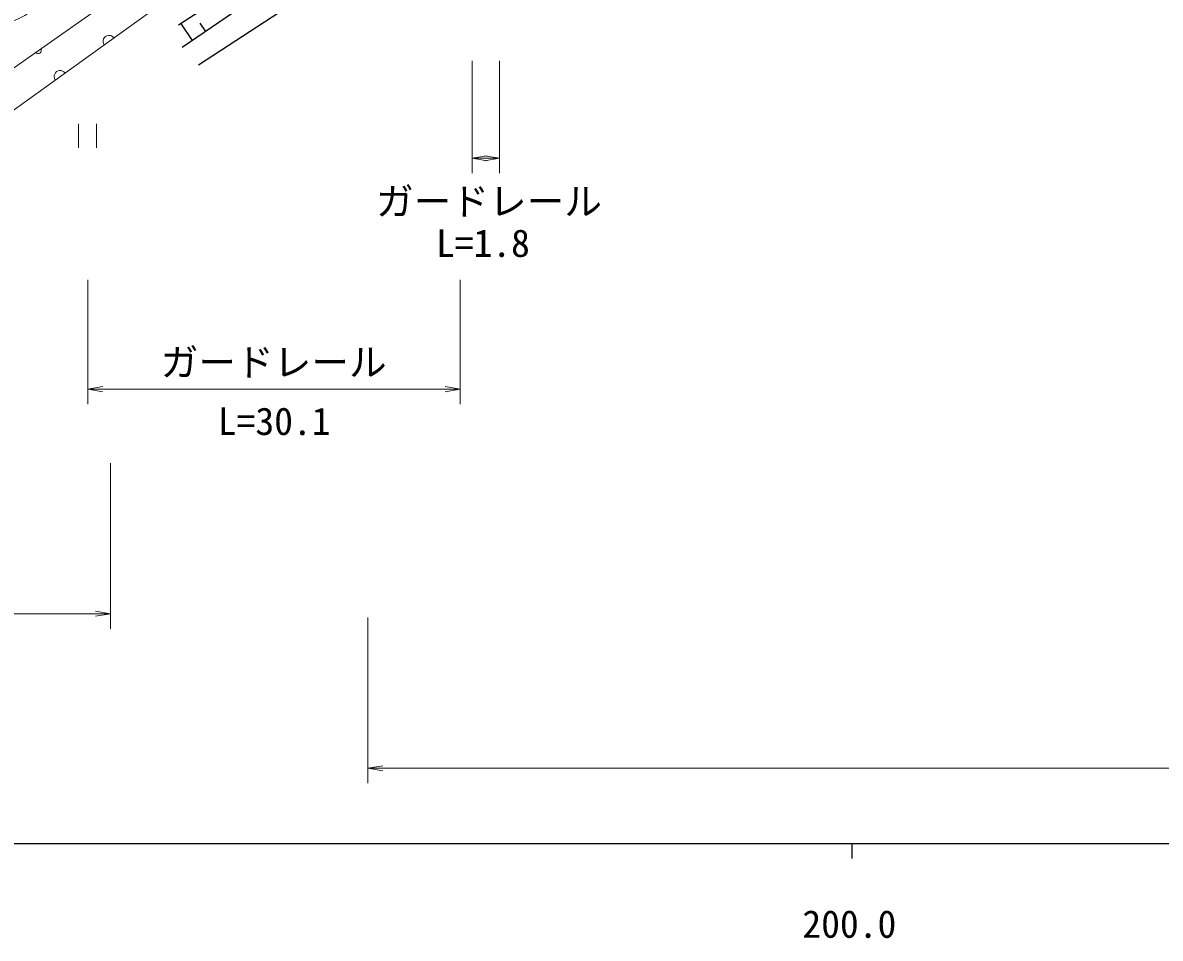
# Model space of a CAD drawing. Units: millimetres at full size, sheet at 1:1000; details may follow other scales. Extents: x 40000 to 680000, y 20000 to 380000.
# Drawn here: x 212965 to 288486, y 198715 to 259496 of the extents above; entities that cross this region are included whole.
import ezdxf
from ezdxf.enums import TextEntityAlignment as Align

# ---------------------------------------------------------------- set-up
doc = ezdxf.new("R2010")
doc.units = ezdxf.units.MM
doc.header["$LTSCALE"] = 1000
for name, color, linetype, lineweight in [('M-BGD', 7, 'Continuous', 25), ('M-STR-HTXT', 7, 'Continuous', 13), ('M-TTL-BAND', 7, 'Continuous', 25), ('M-WORK', 1, 'Continuous', 13)]:
    doc.layers.add(name, color=color, linetype=linetype, lineweight=lineweight)
doc.styles.add('ＭＳ ゴシック', font='')
doc.styles.get('ＭＳ ゴシック').set_extended_font_data('MS Gothic')

# ---------------------------------------------------------------- blocks, each defined once
blk = doc.blocks.new('open_arrow')
at = {"color": 0, "linetype": 'Continuous', "lineweight": -2}
blk.add_lwpolyline([(7.5, 1.25), (0, 0), (7.5, -1.25)], dxfattribs=at)

msp = doc.modelspace()

# ---------------------------------------------------------------- linework, layer by layer
at = {"layer": 'M-BGD'}
for p, q in [((223309, 259367), (240530, 270476)), ((239455, 268720), (223545, 257848)), ((224635, 256709), (237109, 264842)), ((224241, 258324), (223461, 259465)), ((225117, 258922), (224743, 259470))]:
    msp.add_line(p, q, dxfattribs=at)
at = {"layer": 'M-STR-HTXT'}
for p, q in [((242798, 256971), (242798, 249504)), ((244625, 256971), (244625, 249504)), ((242798, 250504), (244625, 250504)), ((217294, 242434), (217294, 234169)), ((242013, 242434), (242013, 234169)), ((217294, 235169), (242013, 235169)), ((218794, 230257), (218794, 219257)), ((129622, 220257), (218794, 220257)), ((235866, 220000), (235866, 209000)), ((235866, 210000), (401326, 210000))]:
    msp.add_line(p, q, dxfattribs=at)
at = {"layer": 'M-TTL-BAND'}
for p, q in [((40000, 205000), (579000, 205000)), ((268000, 205000), (268000, 204000))]:
    msp.add_line(p, q, dxfattribs=at)
at = {"layer": 'M-WORK'}
for p, q in [((216665, 252782), (216665, 251182)), ((217865, 251182), (217865, 252782))]:
    msp.add_line(p, q, dxfattribs=at)
for points in [[(120446, 242812), (130978, 240010), (139215, 238143), (147136, 236670), (153373, 235940), (161898, 235874), (169644, 236564), (177336, 237857), (185293, 239777), (190427, 241517), (195926, 244414), (211296, 255754), (220610, 262292)], [(221946, 260595), (201359, 245799), (196912, 242876), (192615, 240539), (188225, 238851), (181288, 236982), (176619, 235835), (167469, 234273), (157024, 233146), (153487, 233167), (149734, 233764), (134169, 237340), (120349, 241025)]]:
    msp.add_lwpolyline(points, dxfattribs=at)
for centre, radius, start, end in [((218698, 258260), 400, 35.70401, 215.70401), ((213993, 257647), 200, 215.06669, 35.06669), ((215450, 255926), 400, 35.70401, 215.70401)]:
    msp.add_arc(centre, radius, start, end, dxfattribs=at)
msp.add_open_spline([(166014, 240967), (167788, 240553), (168300, 240414), (169790, 240210), (170835, 240067), (171422, 239907), (172476, 239939), (173452, 239968), (173993, 240116), (174942, 240349), (176214, 240661), (176856, 241096), (178140, 241358), (179236, 241581), (179881, 241490), (180997, 241575), (182112, 241660), (182757, 241568), (183853, 241793), (185724, 242176), (186702, 242668), (188515, 243272), (189845, 243716), (190588, 243973), (191907, 244452), (192918, 244818), (193541, 244904), (194482, 245424), (195857, 246182), (196506, 246812), (197703, 247828), (199149, 249056), (199841, 249877), (201149, 251251), (202458, 252625), (203010, 253570), (204400, 254862), (205538, 255919), (206256, 256431), (207555, 257283), (208957, 258202), (209887, 258465), (211384, 259219), (212273, 259666), (212889, 259732), (213660, 260360), (213949, 260596), (214078, 260831), (214107, 261203), (214124, 261416), (214025, 261532), (213914, 261715), (213680, 262101), (213346, 262139), (212901, 262274)], degree=3, knots=[0, 0, 0, 0, 1, 1, 1, 2, 2, 2, 3, 3, 3, 4, 4, 4, 5, 5, 5, 6, 6, 6, 7, 7, 7, 8, 8, 8, 9, 9, 9, 10, 10, 10, 11, 11, 11, 12, 12, 12, 13, 13, 13, 14, 14, 14, 15, 15, 15, 16, 16, 16, 17, 17, 17, 18, 18, 18, 18], dxfattribs=at)

# ---------------------------------------------------------------- block references
at = {"layer": 'M-STR-HTXT', "xscale": 133, "yscale": 133}
for p in [(242798, 250504), (217294, 235169), (235866, 210000)]:
    msp.add_blockref('open_arrow', p, dxfattribs=at)
at = {"layer": 'M-STR-HTXT', "xscale": 133, "yscale": 133, "rotation": 180}
for p in [(244625, 250504), (242013, 235169), (218794, 220257)]:
    msp.add_blockref('open_arrow', p, dxfattribs=at)

# ---------------------------------------------------------------- texts
at = {"layer": 'M-STR-HTXT', "style": 'ＭＳ ゴシック'}
for p in [(243921, 247637), (229625, 236957)]:
    msp.add_text('ガードレール', height=1833, dxfattribs=at).set_placement(p, align=Align.MIDDLE_CENTER)
for s, p in [('L=1.8', (243517, 243399)), ('L=30.1', (229659, 231575))]:
    msp.add_text(s, height=1833, dxfattribs=at).set_placement(p, align=Align.BOTTOM_CENTER)
at = {"layer": 'M-TTL-BAND', "style": 'ＭＳ ゴシック'}
msp.add_text('200.0', height=1833, dxfattribs=at).set_placement((267844, 198195), align=Align.BOTTOM_CENTER)

doc.saveas('drawing.dxf')
